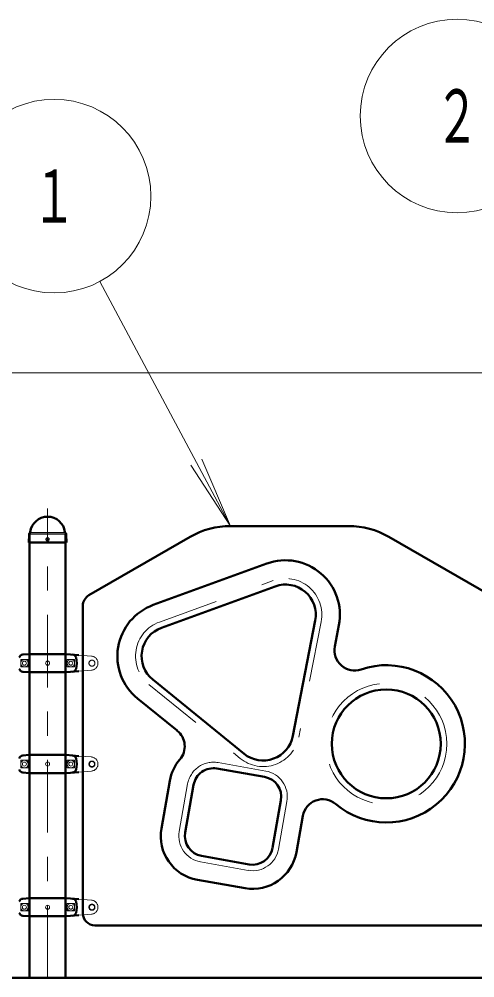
# Model space of a CAD drawing. Units: millimetres on the paper, scale 1:60. Extents: x -385 to 0, y -297 to 267.
# Drawn here: x -257.39 to -238.55, y 44.29 to 83.9 of the extents above; entities that cross this region are included whole.
import ezdxf
from ezdxf.enums import TextEntityAlignment as Align

# ---------------------------------------------------------------- set-up
doc = ezdxf.new("R2010")
doc.units = ezdxf.units.MM
doc.linetypes.add('USER1', pattern=[4.5, 2.5, -2])
doc.linetypes.add('USER2', pattern=[6, 3, -1, 1, -1])
doc.layers.add('LY_1', color=140, linetype='Continuous', lineweight=50)
doc.styles.add('ＭＳ ゴシック', font='')
doc.styles.get('ＭＳ ゴシック').set_extended_font_data('MS Gothic')

msp = doc.modelspace()

# ---------------------------------------------------------------- linework, layer by layer
at = {"layer": 'LY_1', "color": 7, "lineweight": 13}
for p, q in [((-254.053, 73.062), (-248.65, 62.96)), ((-237.951, 69.293), (-274.215, 69.293)), ((-248.65, 62.96), (-250.29, 65.472)), ((-248.65, 62.96), (-249.829, 65.718)), ((-256.954, 62.635), (-255.465, 62.635)), ((-256.924, 62.693), (-255.498, 62.693)), ((-257.014, 57.447), (-257.322, 57.447)), ((-257.322, 57.139), (-257.322, 57.447)), ((-255.405, 57.447), (-255.097, 57.447)), ((-255.097, 57.139), (-255.097, 57.447)), ((-257.014, 57.139), (-257.322, 57.139)), ((-255.405, 57.139), (-255.097, 57.139)), ((-257.014, 53.28), (-257.322, 53.28)), ((-257.322, 52.972), (-257.322, 53.28)), ((-255.405, 53.28), (-255.097, 53.28)), ((-255.097, 52.972), (-255.097, 53.28)), ((-257.014, 52.972), (-257.322, 52.972)), ((-255.405, 52.972), (-255.097, 52.972)), ((-257.014, 47.364), (-257.322, 47.364)), ((-257.322, 47.056), (-257.322, 47.364)), ((-255.405, 47.364), (-255.097, 47.364)), ((-255.097, 47.056), (-255.097, 47.364)), ((-257.014, 47.056), (-257.322, 47.056)), ((-255.405, 47.056), (-255.097, 47.056))]:
    msp.add_line(p, q, dxfattribs=at)
at = {"layer": 'LY_1', "color": 7, "linetype": 'USER2', "lineweight": 13}
msp.add_line((-256.21, 44.293), (-256.21, 63.685), dxfattribs=at)
at = {"layer": 'LY_1'}
for p, q in [((-256.984, 62.285), (-256.977, 62.615)), ((-256.956, 62.664), (-256.938, 62.682)), ((-256.952, 44.293), (-256.952, 62.626)), ((-255.463, 62.664), (-255.481, 62.682)), ((-255.467, 44.293), (-255.467, 62.626)), ((-255.435, 62.285), (-255.442, 62.615)), ((-248.65, 62.96), (-243.769, 62.96)), ((-256.976, 62.277), (-256.984, 62.285)), ((-256.976, 62.277), (-255.443, 62.277)), ((-255.435, 62.285), (-255.443, 62.277)), ((-254.501, 60.097), (-250.316, 62.513)), ((-237.918, 60.097), (-242.103, 62.513)), ((-251.844, 59.697), (-247.146, 61.407)), ((-251.502, 58.758), (-246.804, 60.468)), ((-254.751, 59.664), (-254.751, 46.96)), ((-245.149, 59.055), (-246.073, 54.285)), ((-244.167, 58.865), (-244.338, 57.986)), ((-256.976, 57.668), (-257.239, 57.645)), ((-256.976, 57.668), (-255.443, 57.668)), ((-255.443, 57.668), (-254.918, 57.622)), ((-256.976, 56.918), (-257.239, 56.941)), ((-256.976, 56.918), (-255.443, 56.918)), ((-255.443, 56.918), (-254.918, 56.964)), ((-251.862, 56.612), (-248.088, 53.552)), ((-252.492, 55.835), (-250.851, 54.505)), ((-256.976, 53.501), (-257.239, 53.478)), ((-256.976, 53.501), (-255.443, 53.501)), ((-255.443, 53.501), (-254.918, 53.455)), ((-256.976, 52.751), (-257.239, 52.774)), ((-256.976, 52.751), (-255.443, 52.751)), ((-255.443, 52.751), (-254.918, 52.797)), ((-249.209, 52.939), (-247.24, 52.592)), ((-251.507, 50.467), (-251.159, 52.437)), ((-250.522, 50.293), (-250.175, 52.263)), ((-246.911, 49.657), (-246.564, 51.626)), ((-245.926, 49.483), (-245.662, 50.982)), ((-249.846, 49.328), (-247.876, 48.981)), ((-250.02, 48.343), (-248.05, 47.996)), ((-256.976, 47.585), (-257.239, 47.562)), ((-256.976, 47.585), (-255.443, 47.585)), ((-255.443, 47.585), (-254.918, 47.539)), ((-256.976, 46.835), (-257.239, 46.858)), ((-256.976, 46.835), (-255.443, 46.835)), ((-255.443, 46.835), (-254.918, 46.881)), ((-238.168, 46.46), (-254.251, 46.46)), ((-276.774, 44.293), (-89.595, 44.293))]:
    msp.add_line(p, q, dxfattribs=at)
at = {"layer": 'LY_1', "color": 7, "linetype": 'USER1', "lineweight": 13}
for p, q in [((-256.951, 62.626), (-255.468, 62.626)), ((-251.588, 58.993), (-246.889, 60.703)), ((-244.904, 59.008), (-245.828, 54.237)), ((-256.96, 57.651), (-256.96, 56.935)), ((-255.46, 57.651), (-255.46, 56.935)), ((-254.918, 57.622), (-254.392, 57.583)), ((-254.918, 56.964), (-254.392, 57.003)), ((-252.019, 56.418), (-248.245, 53.358)), ((-256.96, 53.485), (-256.96, 52.768)), ((-255.46, 53.485), (-255.46, 52.768)), ((-254.918, 53.455), (-254.392, 53.417)), ((-249.166, 53.185), (-247.196, 52.838)), ((-254.918, 52.797), (-254.392, 52.836)), ((-250.768, 50.337), (-250.421, 52.306)), ((-246.665, 49.613), (-246.318, 51.583)), ((-249.889, 49.082), (-247.92, 48.734)), ((-256.96, 47.568), (-256.96, 46.851)), ((-255.46, 47.568), (-255.46, 46.851)), ((-254.918, 47.539), (-254.392, 47.5)), ((-254.918, 46.881), (-254.392, 46.919))]:
    msp.add_line(p, q, dxfattribs=at)
at = {"layer": 'LY_1', "color": 7, "lineweight": 13}
for centre, radius in [((-239.287, 79.901), 4), ((-255.94, 76.589), 4), ((-257.168, 57.293), 0.154), ((-255.251, 57.293), 0.154), ((-257.168, 57.293), 0.0833), ((-256.21, 57.293), 0.0833), ((-255.251, 57.293), 0.0833), ((-257.168, 53.126), 0.154), ((-257.168, 53.126), 0.0833), ((-256.21, 53.126), 0.0833), ((-255.251, 53.126), 0.154), ((-255.251, 53.126), 0.0833), ((-257.168, 47.21), 0.154), ((-257.168, 47.21), 0.0833), ((-256.21, 47.21), 0.0833), ((-255.251, 47.21), 0.154), ((-255.251, 47.21), 0.0833)]:
    msp.add_circle(centre, radius, dxfattribs=at)
at = {"layer": 'LY_1'}
for centre, radius in [((-256.21, 62.41), 0.05), ((-242.21, 53.96), 2.25)]:
    msp.add_circle(centre, radius, dxfattribs=at)
at = {"layer": 'LY_1', "color": 7, "linetype": 'USER1', "lineweight": 13}
for centre, radius in [((-254.376, 57.293), 0.125), ((-242.21, 53.96), 2.5), ((-254.376, 53.126), 0.125), ((-254.376, 53.126), 0.108), ((-254.376, 47.21), 0.125), ((-254.376, 47.21), 0.108)]:
    msp.add_circle(centre, radius, dxfattribs=at)
at = {"layer": 'LY_1'}
for centre, radius, start, end in [((-256.21, 62.626), 0.72, 90, 173.3676), ((-256.21, 62.626), 0.72, 6.6324, 90), ((-256.907, 62.614), 0.07, 135, 178.996), ((-256.971, 62.715), 0.0467, 315, 353.3676), ((-255.448, 62.715), 0.0467, 186.6324, 225), ((-255.512, 62.614), 0.07, 1.0039, 45), ((-248.65, 59.626), 3.333, 90, 120), ((-243.769, 59.626), 3.333, 60, 90), ((-246.376, 59.293), 2.25, 349.0362, 110), ((-246.376, 59.293), 1.25, 349.0362, 110), ((-254.251, 59.664), 0.5, 120, 180), ((-251.075, 57.583), 2.25, 110, 230.9638), ((-251.075, 57.583), 1.25, 110, 230.9638), ((-243.519, 57.827), 0.833, 169.0362, 288.7119), ((-257.225, 57.479), 0.167, 95, 163.8038), ((-255.194, 57.479), 0.167, 16.1962, 85), ((-255.835, 57.293), 0.833, 343.8037, 16.1962), ((-257.225, 57.107), 0.167, 196.1962, 265), ((-255.194, 57.107), 0.167, 275, 343.8037), ((-242.21, 53.96), 3.25, 229.8729, 108.7119), ((-251.375, 53.857), 0.833, 319.2932, 50.9638), ((-247.3, 54.523), 1.25, 230.9638, 349.0362), ((-257.225, 53.312), 0.167, 95, 163.8038), ((-255.194, 53.312), 0.167, 16.1962, 85), ((-255.835, 53.126), 0.833, 343.8037, 16.1962), ((-249.354, 52.118), 1.833, 139.2932, 170), ((-257.225, 52.94), 0.167, 196.1962, 265), ((-255.194, 52.94), 0.167, 275, 343.8037), ((-249.354, 52.118), 0.833, 80, 170), ((-247.384, 51.771), 0.833, 350, 80), ((-244.841, 50.838), 0.833, 49.8729, 170), ((-249.701, 50.149), 1.833, 170, 260), ((-249.701, 50.149), 0.833, 170, 260), ((-247.732, 49.801), 0.833, 260, 350), ((-247.732, 49.801), 1.833, 260, 350), ((-257.225, 47.396), 0.167, 95, 163.8038), ((-255.194, 47.396), 0.167, 16.1962, 85), ((-255.835, 47.21), 0.833, 343.8037, 16.1962), ((-257.225, 47.024), 0.167, 196.1962, 265), ((-255.194, 47.024), 0.167, 275, 343.8037), ((-254.251, 46.96), 0.5, 180, 270)]:
    msp.add_arc(centre, radius, start, end, dxfattribs=at)
at = {"layer": 'LY_1', "color": 7, "linetype": 'USER1', "lineweight": 13}
for centre, radius, start, end in [((-246.376, 59.293), 1.5, 349.0362, 110), ((-251.075, 57.583), 1.5, 110, 230.9638), ((-255.443, 57.651), 0.0167, 88.0111, 180), ((-254.418, 57.293), 0.291, 275, 85), ((-255.443, 56.935), 0.0167, 180, 270), ((-247.3, 54.523), 1.5, 230.9638, 349.0362), ((-255.443, 53.485), 0.0167, 88.0111, 180), ((-254.418, 53.126), 0.291, 275, 85), ((-249.354, 52.118), 1.083, 80, 170), ((-255.443, 52.768), 0.0167, 180, 270), ((-247.384, 51.771), 1.083, 350, 80), ((-249.701, 50.149), 1.083, 170, 260), ((-247.732, 49.801), 1.083, 260, 350), ((-255.443, 47.568), 0.0167, 88.0111, 180), ((-254.418, 47.21), 0.291, 275, 85), ((-255.443, 46.851), 0.0167, 180, 270)]:
    msp.add_arc(centre, radius, start, end, dxfattribs=at)
at = {"layer": 'LY_1', "color": 7, "lineweight": 13}
for centre, start, end in [((-259.147, 57.293), 355.8705, 4.1295), ((-253.272, 57.293), 175.8705, 184.1295), ((-259.147, 53.126), 355.8705, 4.1295), ((-253.272, 53.126), 175.8705, 184.1295), ((-259.147, 47.21), 355.8705, 4.1295), ((-253.272, 47.21), 175.8705, 184.1295)]:
    msp.add_arc(centre, 2.139, start, end, dxfattribs=at)

# ---------------------------------------------------------------- texts
at = {"layer": 'LY_1', "color": 7, "style": 'ＭＳ ゴシック', "width": 0.6}
for s, p in [('２', (-239.287, 79.901)), ('１', (-255.94, 76.589))]:
    msp.add_text(s, height=2.199, dxfattribs=at).set_placement(p, align=Align.MIDDLE_CENTER)

doc.saveas('drawing.dxf')
